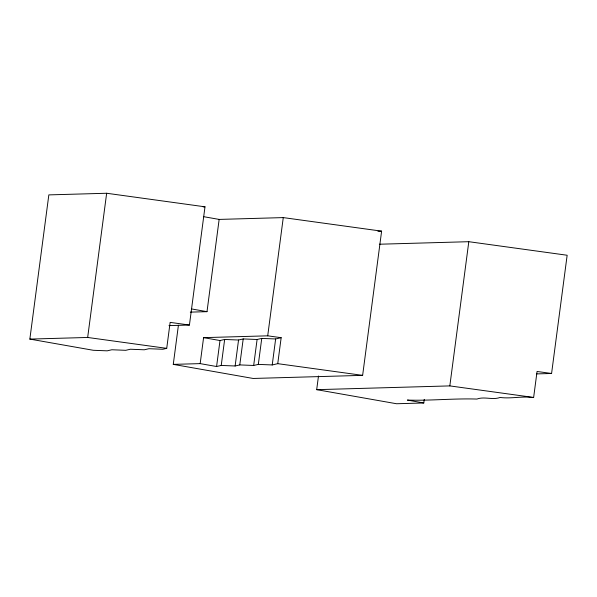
<?xml version="1.0" encoding="UTF-8"?>
<svg xmlns="http://www.w3.org/2000/svg" width="597" height="597" viewBox="0 0 597 597"><rect width="100%" height="100%" fill="white"/><g stroke="black" fill="none" stroke-linecap="round" stroke-linejoin="round"><path stroke-width="0.9" d="M189.428 325.044L170.138 322.38L166.72 348.357L162.824 349.26L148.929 348.708L144.28 349.79L130.377 349.23L125.728 350.312L111.833 349.76L107.184 350.835L93.289 350.282L29.85 339.096L48.835 194.891L106.654 193.256L204.995 206.816L189.428 325.044L168.958 325.619M29.85 339.096L87.662 337.462L106.654 193.256M203.711 216.696L219.151 219.412L283.269 217.599L381.617 231.158L362.633 375.364L253.128 378.461L173.272 364.379L178.428 325.186M200.167 363.618L203.584 337.641L267.71 335.827L281.165 337.686L277.747 363.663L272.225 364.946L258.322 364.394L253.673 365.468L239.778 364.916L235.128 365.991L221.233 365.439L216.584 366.513L200.167 363.618L173.272 364.379M190.309 312.134L207.002 311.664L219.151 219.412M216.584 366.513L220.002 340.536L224.651 339.462L238.546 340.014L243.203 338.932L257.098 339.492L261.747 338.409L275.642 338.962L281.165 337.686M221.233 365.439L224.651 339.462M235.128 365.991L238.546 340.014M239.778 364.916L243.203 338.932M253.673 365.468L257.098 339.492M258.322 364.394L261.747 338.409M267.71 335.827L283.269 217.599M272.225 364.946L275.642 338.962M424.258 399.386L423.788 402.975L396.542 403.744L316.686 389.662L318.492 375.991M316.686 389.662L449.825 385.901L468.809 241.695L567.15 255.247L551.583 373.476L536.733 373.901M423.788 402.975L407.363 400.08C430.646 400.826 453.623 398.311 476.899 399.057C484.421 396.244 492.577 400.274 500.099 397.46C511.047 398.9 521.591 396.042 532.539 397.49L533.636 397.453L537.061 371.476L551.583 373.476M203.129 206.868L204.995 206.816M377.901 231.263L381.617 231.158M379.341 244.225L468.809 241.695M449.825 385.901L533.636 397.453M87.662 337.462L166.72 348.357M277.747 363.663L362.633 375.364M191.57 308.94L207.002 311.664M203.584 337.641L220.002 340.536"/></g></svg>
